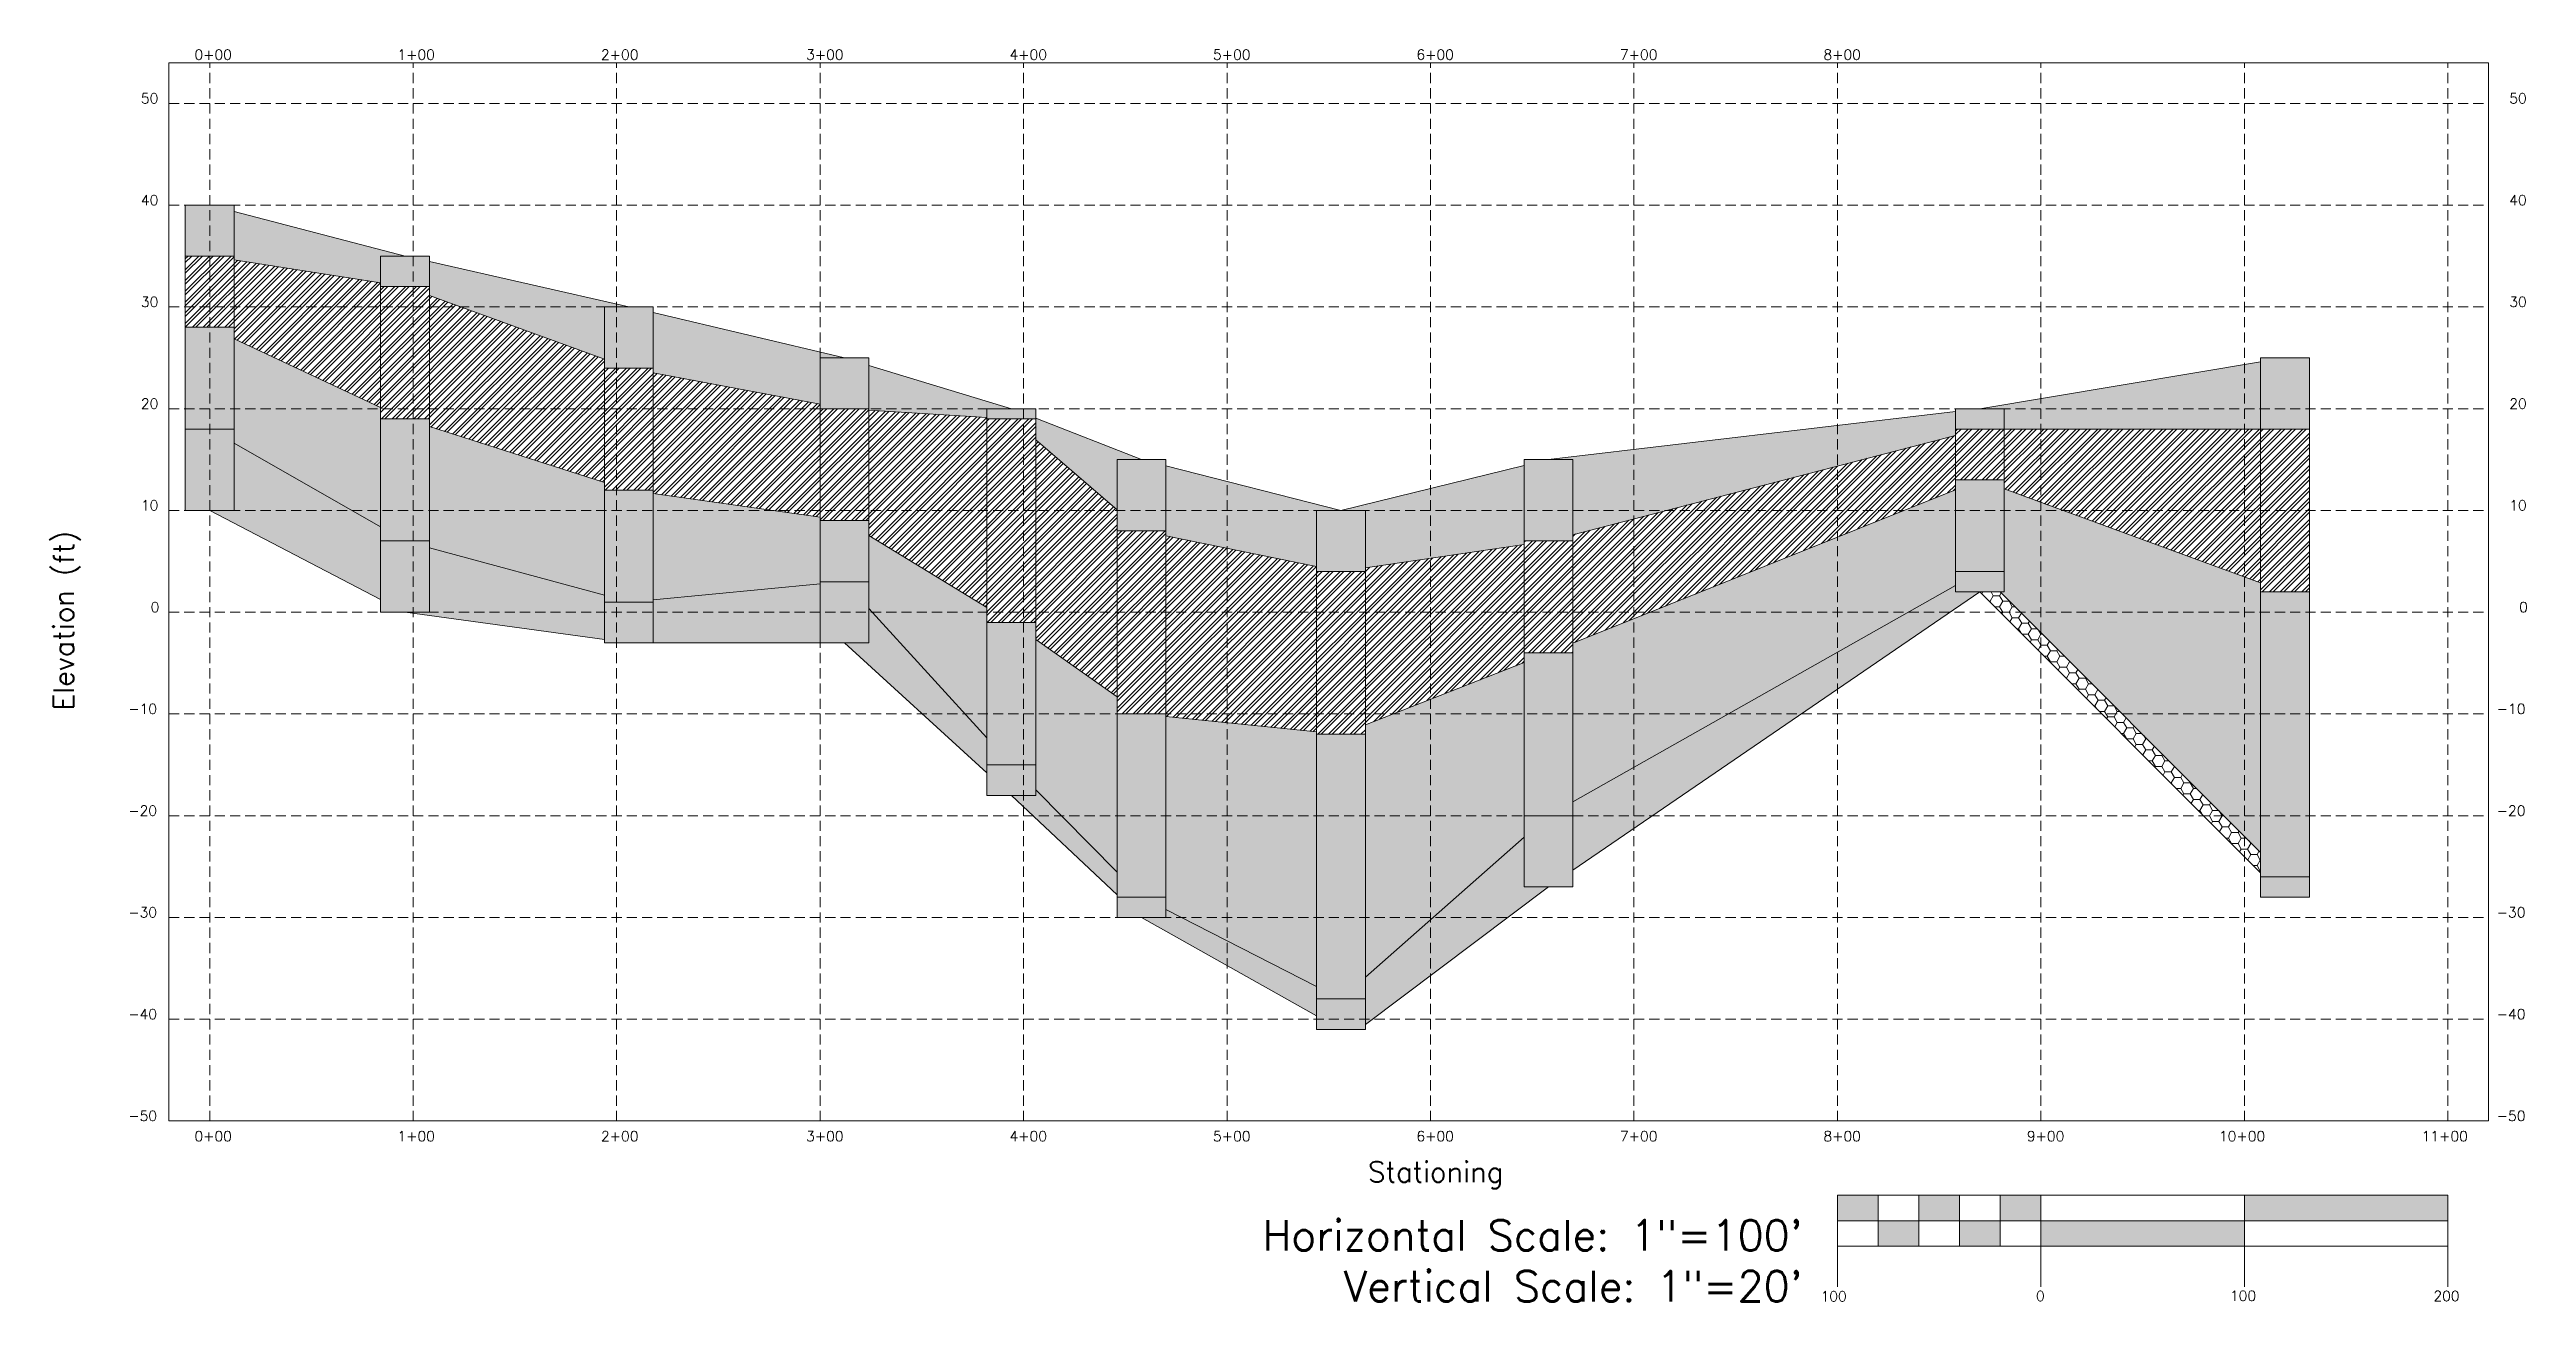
# Model space of a CAD drawing. Header units: feet. Extents: x -59 to 1159, y -89 to 526.
import ezdxf

# ---------------------------------------------------------------- set-up
doc = ezdxf.new("R2010")
doc.units = ezdxf.units.FT
doc.header["$LTSCALE"] = 10
doc.header["$MEASUREMENT"] = 0
doc.linetypes.add('DASHED', pattern=[0.75, 0.5, -0.25])
for name, color, linetype, lineweight in [('8-MT-Scale', 5, 'Continuous', 9), ('8-SP-Axis', 7, 'DASHED', 5), ('8-SP-AxisLabels', 6, 'Continuous', 9), ('8-SP-Border', 7, 'Continuous', 20), ('8-SP-Boring', 5, 'Continuous', 20), ('8-SP-Scales', 2, 'Continuous', 15), ('8-SP-Soil1', 1, 'Continuous', 15), ('8-SP-Soil1Hatch', 1, 'Continuous', 9), ('8-SP-Soil2', 2, 'Continuous', 15), ('8-SP-Soil2Hatch', 2, 'DASHED', 9), ('8-SP-Soil3', 3, 'Continuous', 15), ('8-SP-Soil3Hatch', 3, 'DASHED', 9), ('8-SP-Soil4', 4, 'Continuous', 15), ('8-SP-Soil4Hatch', 4, 'DASHED', 9)]:
    doc.layers.add(name, color=color, linetype=linetype, lineweight=lineweight)
doc.styles.add('8-Scale', font='romans.shx', dxfattribs={"height": 0.05})
doc.styles.add('8-SP-AxisLabels', font='romans.shx', dxfattribs={"height": 0.2})
doc.styles.add('8-SP-AxisNums', font='romans.shx', dxfattribs={"height": 0.05})
doc.styles.add('8-SP-Scales', font='romans.shx', dxfattribs={"height": 0.15})

msp = doc.modelspace()

# ---------------------------------------------------------------- hatches: boundary and pattern name
at = {"layer": '8-MT-Scale'}
h = msp.add_hatch(color=256, dxfattribs=at)
h.dxf.hatch_style = 1
h.paths.add_polyline_path([(840, -49), (840, -36.5), (820, -36.5), (820, -49)])
h.paths.add_polyline_path([(860, -61.5), (860, -49), (840, -49), (840, -61.5)])
h.paths.add_polyline_path([(880, -49), (880, -36.5), (860, -36.5), (860, -49)])
h.paths.add_polyline_path([(900, -61.5), (900, -49), (880, -49), (880, -61.5)])
h.paths.add_polyline_path([(900, -36.5), (900, -49), (920, -49), (920, -36.5)])
h.paths.add_polyline_path([(920, -49), (920, -61.5), (1020, -61.5), (1020, -49)])
h.paths.add_polyline_path([(1120, -49), (1120, -36.5), (1020, -36.5), (1020, -49)])
at = {"layer": '8-SP-Soil1Hatch'}
h = msp.add_hatch(dxfattribs=at)
h.set_pattern_fill('AR-CONC', color=256, scale=2)
h.set_pattern_definition([(50, (20, 250), (14.3452, -1.25504), [1.5, -16.5]), (355, (20, 250), (-2.77503, 15.04384), [1.2, -13.2]), (100.4514, (21.195, 249.895), (11.57018, 13.7888), [1.2748, -14.02284]), (46.1842, (20, 254), (21.34483, -3.3104), [2.25, -24.75]), (96.6356, (21.779, 253.724), (18.69324, 19.48237), [1.9122, -21.03428]), (351.1842, (20, 254), (18.69324, 19.48237), [1.8, -19.8]), (21, (22, 253), (11.93814, -8.05238), [1.5, -16.5]), (326, (22, 253), (4.8663, 14.503), [1.2, -13.2]), (71.4514, (22.995, 252.329), (16.80445, 6.45062), [1.2748, -14.02284]), (37.5, (20, 250), (0.243197, 6.657877), [0, -13.04, 0, -13.4, 0, -13.25]), (7.5, (20, 250), (5.26139, 7.888234), [0, -7.64, 0, -12.74, 0, -5.05]), (327.5, (15.54, 250), (10.67645, -0.451097), [0, -5, 0, -15.6, 0, -20.7]), (317.5, (13.54, 250), (11.66372, 2.0021), [0, -6.5, 0, -10.36, 0, -14.7])])
h.paths.add_polyline_path([(32, 450), (8, 450), (8, 425), (32, 425)])
h.paths.add_polyline_path([(104, 425), (116, 425), (32, 446.9), (32, 425), (32, 423.1), (104, 411.9)])
h.paths.add_polyline_path([(128, 425), (104, 425), (104, 411.9), (104, 410), (128, 410)])
h.paths.add_polyline_path([(128, 422.3), (128, 410), (128, 405.6), (214, 374.4), (214, 400), (226, 400)])
h.paths.add_polyline_path([(238, 400), (226, 400), (214, 400), (214, 374.4), (214, 370), (238, 370)])
h.paths.add_polyline_path([(238, 397.2), (238, 370), (238, 367.7), (320, 352.3), (320, 375), (332, 375)])
h.paths.add_polyline_path([(344, 375), (332, 375), (320, 375), (320, 352.3), (320, 350), (344, 350)])
h.paths.add_polyline_path([(344, 371.3), (344, 350), (344, 349.3), (402, 345.7), (402, 350), (414, 350)])
h.paths.add_polyline_path([(426, 350), (414, 350), (402, 350), (402, 345.7), (402, 345), (426, 345)])
h.paths.add_polyline_path([(426, 345.3), (426, 345), (426, 334.7), (466, 300.3), (466, 325), (478, 325)])
h.paths.add_polyline_path([(490, 325), (478, 325), (466, 325), (466, 300.3), (466, 290), (490, 290)])
h.paths.add_polyline_path([(490, 321.9), (490, 290), (490, 287.6), (564, 272.4), (564, 300), (576, 300)])
h.paths.add_polyline_path([(588, 300), (576, 300), (564, 300), (564, 272.4), (564, 270), (588, 270)])
h.paths.add_polyline_path([(666, 322.1), (576, 300), (588, 300), (588, 271.8), (666, 283.2)])
h.paths.add_polyline_path([(690, 325), (678, 325), (666, 325), (666, 285), (690, 285)])
h.paths.add_polyline_path([(878, 336.9), (878, 348.6), (678, 325), (690, 325), (690, 288.1)])
h.paths.add_polyline_path([(902, 350), (890, 350), (878, 350), (878, 340), (902, 340)])
h.paths.add_polyline_path([(1028, 373), (890, 350), (902, 350), (902, 340), (1028, 340)])
h.paths.add_polyline_path([(1052, 375), (1040, 375), (1028, 375), (1028, 340), (1040, 340), (1052, 340)])
at = {"layer": '8-SP-Soil2Hatch'}
h = msp.add_hatch(dxfattribs=at)
h.set_pattern_fill('ANSI32', color=256, scale=10)
h.set_pattern_definition([(45, (20, 250), (-2.65165, 2.65165), []), (45, (21.7678, 250), (-2.65165, 2.65165), [])])
h.paths.add_polyline_path([(32, 425), (8, 425), (8, 390), (32, 390)])
h.paths.add_polyline_path([(104, 411.9), (32, 423.1), (32, 390), (32, 384.4), (104, 350.6)])
h.paths.add_polyline_path([(128, 410), (104, 410), (104, 350.6), (104, 345), (128, 345)])
h.paths.add_polyline_path([(214, 374.4), (128, 405.6), (128, 345), (128, 341.2), (214, 313.8)])
h.paths.add_polyline_path([(238, 370), (214, 370), (214, 313.8), (214, 310), (238, 310)])
h.paths.add_polyline_path([(320, 352.3), (238, 367.7), (238, 310), (238, 308.3), (320, 296.7)])
h.paths.add_polyline_path([(344, 350), (320, 350), (320, 296.7), (320, 295), (344, 295)])
h.paths.add_polyline_path([(402, 345.7), (344, 349.3), (344, 295), (344, 287.7), (402, 252.3)])
h.paths.add_polyline_path([(426, 345), (402, 345), (402, 252.3), (402, 245), (426, 245)])
h.paths.add_polyline_path([(466, 300.3), (426, 334.7), (426, 245), (426, 236.6), (466, 208.4)])
h.paths.add_polyline_path([(490, 290), (466, 290), (466, 208.4), (466, 200), (490, 200)])
h.paths.add_polyline_path([(564, 272.4), (490, 287.6), (490, 200), (490, 198.8), (564, 191.2)])
h.paths.add_polyline_path([(588, 270), (564, 270), (564, 191.2), (564, 190), (588, 190)])
h.paths.add_polyline_path([(666, 283.2), (588, 271.8), (588, 194.7), (666, 225.3)])
h.paths.add_polyline_path([(690, 285), (666, 285), (666, 230), (690, 230)])
h.paths.add_polyline_path([(878, 310.2), (878, 336.9), (690, 288.1), (690, 234.8)])
h.paths.add_polyline_path([(902, 340), (890, 340), (878, 340), (878, 315), (902, 315)])
h.paths.add_polyline_path([(1028, 340), (902, 340), (902, 315), (902, 310.6), (1028, 264.4)])
h.paths.add_polyline_path([(1052, 340), (1028, 340), (1028, 264.4), (1028, 260), (1052, 260)])
at = {"layer": '8-SP-Soil3Hatch'}
h = msp.add_hatch(dxfattribs=at)
h.set_pattern_fill('GRAVEL', color=256, scale=25)
h.set_pattern_definition([(228.01279, (38, 275), (-200, -225), [3.3634, -332.9772]), (184.96974, (35.75, 272.5), (300, 25), [5.7717, -571.3981]), (132.51045, (30, 272), (250, -275), [4.0697, -402.9008]), (267.27369, (20.25, 265.75), (25, 500), [5.25595, -520.33895]), (292.83365, (20, 260.5), (-125, 300), [5.15387, -510.23433]), (357.27369, (22, 255.75), (-500, 25), [5.25595, -520.33895]), (37.69424, (27.25, 255.5), (-325, -250), [6.95072, -688.1212]), (72.25533, (32.75, 259.75), (175, 550), [6.5622, -649.65804]), (121.42957, (34.75, 266), (-200, 325), [5.27375, -522.10183]), (175.23636, (32, 270.5), (275, -25), [6.0208, -295.01906]), (222.39744, (26, 271), (-300, -275), [7.7862, -770.83438]), (138.81407, (45, 265.5), (-175, 150), [2.65752, -263.0961]), (171.46923, (43, 267.25), (325, -50), [5.05593, -500.5378]), (225, (38, 268), (-3e-15, -25), [3.5355, -31.8198]), (203.1986, (36.25, 271), (125, 50), [1.90395, -188.4904]), (291.8014, (34.5, 270.25), (-25, 75), [2.6926, -131.93655]), (30.96376, (35.5, 267.75), (75, 50), [4.3732, -141.40057]), (161.56505, (39.25, 270), (50, -25), [3.1623, -75.89467]), (16.38954, (20, 270.25), (250, 75), [4.43, -438.57113]), (70.34618, (24.25, 271.5), (-100, -275), [3.71652, -367.9352]), (293.1986, (39.25, 275), (-50, 125), [3.8079, -186.58645]), (343.61046, (40.75, 271.5), (-250, 75), [4.43, -438.57113]), (339.44395, (20, 254.75), (-125, 50), [4.272, -209.3281]), (294.77514, (24, 253.25), (-125, 275), [3.57945, -354.36608]), (66.8014, (39.5, 250), (50, 125), [3.8079, -186.58645]), (17.35402, (41, 253.5), (-325, -100), [4.19078, -414.8856]), (69.44395, (27.25, 250), (-50, -125), [2.136, -211.4641]), (101.30993, (38, 250), (-25, 100), [1.27475, -126.20074]), (165.96376, (37.75, 251.25), (75, -25), [5.1539, -97.92377]), (186.009, (32.75, 252.5), (250, 25), [4.77625, -472.84808]), (303.6901, (35.5, 265.5), (-25, 50), [3.60555, -86.53323]), (353.15723, (37.5, 262.5), (425, -50), [6.29485, -623.18907]), (60.9454, (43.75, 261.75), (-100, -175), [2.5739, -254.81685]), (90, (45, 264), (-25, 25), [1.5, -23.5]), (120.25644, (32.25, 253.25), (100, -175), [3.4731, -343.838]), (48.01279, (30.5, 256.25), (200, 225), [6.7268, -329.6138]), (0, (35, 261.25), (25, 25), [6.5, -18.5]), (325.30485, (41.5, 261.25), (250, -175), [3.95285, -391.33186]), (254.0546, (44.75, 259), (-25, -100), [3.64005, -178.3627]), (207.64598, (43.75, 255.5), (-475, -250), [5.92662, -586.73685]), (175.42608, (38.5, 252.75), (-325, 25), [6.26997, -620.72684])])
h.paths.add_polyline_path([(32, 390), (8, 390), (8, 340), (32, 340)])
h.paths.add_polyline_path([(104, 350.6), (32, 384.4), (32, 340), (32, 333.1), (104, 291.9)])
h.paths.add_polyline_path([(128, 345), (104, 345), (104, 291.9), (104, 285), (128, 285)])
h.paths.add_polyline_path([(214, 313.8), (128, 341.2), (128, 285), (128, 281.7), (214, 258.3)])
h.paths.add_polyline_path([(238, 310), (214, 310), (214, 258.3), (214, 255), (238, 255)])
h.paths.add_polyline_path([(320, 296.7), (238, 308.3), (238, 256.1), (320, 263.9)])
h.paths.add_polyline_path([(344, 295), (320, 295), (320, 265), (344, 265)])
h.paths.add_polyline_path([(402, 252.3), (344, 287.7), (344, 265), (344, 251.8), (402, 188.2)])
h.paths.add_polyline_path([(426, 245), (402, 245), (402, 188.2), (402, 175), (426, 175)])
h.paths.add_polyline_path([(466, 208.4), (426, 236.6), (426, 175), (426, 162.8), (466, 122.2)])
h.paths.add_polyline_path([(490, 200), (466, 200), (466, 122.2), (466, 110), (490, 110)])
h.paths.add_polyline_path([(564, 191.2), (490, 198.8), (490, 110), (490, 103.9), (564, 66.1)])
h.paths.add_polyline_path([(588, 190), (564, 190), (564, 66.1), (564, 60), (588, 60)])
h.paths.add_polyline_path([(666, 225.3), (588, 194.7), (588, 70.6), (666, 139.4)])
h.paths.add_polyline_path([(690, 230), (666, 230), (666, 150), (690, 150)])
h.paths.add_polyline_path([(878, 263.2), (878, 310.2), (690, 234.8), (690, 156.8)])
h.paths.add_polyline_path([(902, 315), (878, 315), (878, 270), (902, 270)])
h.paths.add_polyline_path([(1028, 264.4), (902, 310.6), (902, 270), (902, 260), (900, 260), (1028, 132)])
h.paths.add_polyline_path([(1052, 260), (1028, 260), (1028, 120), (1052, 120)])
at = {"layer": '8-SP-Soil4Hatch'}
h = msp.add_hatch(dxfattribs=at)
h.set_pattern_fill('EARTH', color=256, scale=50, angle=45)
h.set_pattern_definition([(45, (20, 250), (0, 17.67767), [12.5, -12.5]), (45, (16.685, 253.315), (0, 17.67767), [12.5, -12.5]), (45, (13.371, 256.629), (0, 17.67767), [12.5, -12.5]), (135, (13.371, 258.839), (-17.67767, 2e-15), [12.5, -12.5]), (135, (16.685, 262.153), (-17.67767, 2e-15), [12.5, -12.5]), (135, (20, 265.468), (-17.67767, 2e-15), [12.5, -12.5])])
h.paths.add_polyline_path([(32, 340), (8, 340), (8, 300), (32, 300)])
h.paths.add_polyline_path([(104, 291.9), (32, 333.1), (32, 300), (20, 300), (104, 256.2)])
h.paths.add_polyline_path([(128, 285), (104, 285), (104, 256.2), (104, 250), (128, 250)])
h.paths.add_polyline_path([(214, 258.3), (128, 281.7), (128, 250), (116, 250), (214, 236.6)])
h.paths.add_polyline_path([(238, 255), (214, 255), (214, 236.6), (214, 235), (238, 235)])
h.paths.add_polyline_path([(320, 263.9), (238, 256.1), (238, 235), (320, 235)])
h.paths.add_polyline_path([(344, 265), (320, 265), (320, 235), (332, 235), (344, 235)])
h.paths.add_polyline_path([(344, 251.8), (344, 235), (332, 235), (402, 171), (402, 188.2)])
h.paths.add_polyline_path([(426, 175), (402, 175), (402, 171), (402, 160), (426, 160)])
h.paths.add_polyline_path([(426, 162.8), (426, 160), (414, 160), (466, 111.2), (466, 122.2)])
h.paths.add_polyline_path([(490, 110), (466, 110), (466, 100), (490, 100)])
h.paths.add_polyline_path([(490, 103.9), (490, 100), (478, 100), (564, 51.7), (564, 66.1)])
h.paths.add_polyline_path([(588, 60), (564, 60), (564, 51.7), (564, 45), (588, 45)])
h.paths.add_polyline_path([(678, 115), (666, 115), (666, 139.4), (588, 70.6), (588, 47.4)])
h.paths.add_polyline_path([(690, 150), (666, 150), (666, 115), (678, 115), (690, 115)])
h.paths.add_polyline_path([(890, 260), (878, 260), (878, 263.2), (690, 156.8), (690, 123.2)])
h.paths.add_polyline_path([(902, 270), (878, 270), (878, 260), (890, 260), (902, 260)])
h.paths.add_polyline_path([(1052, 120), (1028, 120), (1028, 110), (1052, 110)])
h = msp.add_hatch(dxfattribs=at)
h.set_pattern_fill('HONEY', color=256, scale=25)
h.set_pattern_definition([(0, (20, 250), (4.6875, 2.7063294), [3.125, -6.25]), (120, (20, 250), (-4.6875, 2.7063294), [3.125, -6.25]), (60, (20, 250), (1e-15, 5.412659), [-6.25, 3.125])])
h.paths.add_polyline_path([(900, 260), (890, 260), (1028, 122), (1028, 132)])

# ---------------------------------------------------------------- linework, layer by layer
at = {"layer": '8-MT-Scale'}
for p, q in [((920, -36.5), (820, -36.5)), ((820, -36.5), (820, -61.5)), ((840, -36.5), (840, -61.5)), ((860, -36.5), (860, -61.5)), ((880, -36.5), (880, -61.5)), ((900, -36.5), (900, -61.5)), ((920, -61.5), (920, -36.5)), ((920, -36.5), (1020, -36.5)), ((1020, -36.5), (1120, -36.5)), ((1020, -36.5), (1020, -61.5)), ((1120, -36.5), (1120, -61.5)), ((820, -49), (1120, -49)), ((820, -61.5), (1120, -61.5)), ((820, -61.5), (820, -81.5)), ((920, -61.5), (920, -81.5)), ((1020, -61.5), (1020, -81.5)), ((1120, -61.5), (1120, -81.5))]:
    msp.add_line(p, q, dxfattribs=at)
at = {"layer": '8-SP-Axis'}
for p, q in [((20, 0), (20, 520)), ((120, 0), (120, 520)), ((220, 0), (220, 520)), ((320, 0), (320, 520)), ((420, 0), (420, 520)), ((520, 0), (520, 520)), ((620, 0), (620, 520)), ((720, 0), (720, 520)), ((820, 0), (820, 520)), ((920, 0), (920, 520)), ((1020, 0), (1020, 520)), ((1120, 0), (1120, 520)), ((0, 500), (1140, 500)), ((0, 450), (1140, 450)), ((0, 400), (1140, 400)), ((0, 350), (1140, 350)), ((0, 300), (1140, 300)), ((0, 250), (1140, 250)), ((0, 200), (1140, 200)), ((0, 150), (1140, 150)), ((0, 100), (1140, 100)), ((0, 50), (1140, 50))]:
    msp.add_line(p, q, dxfattribs=at)
at = {"layer": '8-SP-Border'}
for p, q in [((1140, 520), (0, 520)), ((0, 520), (0, 0)), ((1140, 0), (1140, 520)), ((0, 0), (1140, 0))]:
    msp.add_line(p, q, dxfattribs=at)
at = {"layer": '8-SP-Boring'}
for p, q in [((8, 450), (32, 450)), ((8, 300), (8, 450)), ((32, 450), (32, 300)), ((116, 425), (32, 446.9)), ((104, 425), (128, 425)), ((104, 250), (104, 425)), ((128, 425), (128, 250)), ((226, 400), (128, 422.3)), ((226, 400), (214, 400)), ((214, 400), (214, 235)), ((238, 400), (226, 400)), ((238, 235), (238, 400)), ((332, 375), (238, 397.2)), ((320, 235), (320, 375)), ((320, 375), (332, 375)), ((332, 375), (344, 375)), ((344, 375), (344, 235)), ((414, 350), (344, 371.3)), ((1028, 373), (890, 350)), ((1028, 110), (1028, 375)), ((1028, 375), (1040, 375)), ((1040, 375), (1052, 375)), ((1052, 375), (1052, 110)), ((402, 160), (402, 350)), ((402, 350), (414, 350)), ((414, 350), (426, 350)), ((426, 350), (426, 160)), ((478, 325), (426, 345.3)), ((878, 348.6), (678, 325)), ((878, 260), (878, 350)), ((878, 350), (890, 350)), ((890, 350), (902, 350)), ((902, 350), (902, 260)), ((466, 100), (466, 325)), ((466, 325), (478, 325)), ((478, 325), (490, 325)), ((490, 325), (490, 100)), ((576, 300), (490, 321.9)), ((666, 322.1), (576, 300)), ((666, 115), (666, 325)), ((666, 325), (678, 325)), ((678, 325), (690, 325)), ((690, 325), (690, 115)), ((564, 45), (564, 300)), ((564, 300), (576, 300)), ((576, 300), (588, 300)), ((588, 300), (588, 45)), ((426, 160), (402, 160))]:
    msp.add_line(p, q, dxfattribs=at)
at = {"layer": '8-SP-Soil1'}
for p, q in [((32, 425), (8, 425)), ((32, 423.1), (104, 411.9)), ((128, 410), (104, 410)), ((128, 405.6), (214, 374.4)), ((214, 370), (238, 370)), ((238, 367.7), (320, 352.3)), ((344, 350), (320, 350)), ((344, 349.3), (402, 345.7)), ((426, 345), (402, 345)), ((426, 334.7), (466, 300.3)), ((690, 288.1), (878, 336.9)), ((902, 340), (878, 340)), ((890, 340), (1040, 340)), ((1052, 340), (1028, 340)), ((490, 290), (466, 290)), ((490, 287.6), (564, 272.4)), ((588, 271.8), (666, 283.2)), ((690, 285), (666, 285)), ((588, 270), (564, 270))]:
    msp.add_line(p, q, dxfattribs=at)
at = {"layer": '8-SP-Soil2'}
for p, q in [((32, 390), (8, 390)), ((32, 384.4), (104, 350.6)), ((128, 345), (104, 345)), ((128, 341.2), (214, 313.8)), ((214, 310), (238, 310)), ((238, 308.3), (320, 296.7)), ((690, 234.8), (878, 310.2)), ((902, 315), (878, 315)), ((902, 310.6), (1028, 264.4)), ((344, 295), (320, 295)), ((344, 287.7), (402, 252.3)), ((1052, 260), (1028, 260)), ((426, 245), (402, 245)), ((426, 236.6), (466, 208.4)), ((588, 194.7), (666, 225.3)), ((690, 230), (666, 230)), ((490, 200), (466, 200)), ((490, 198.8), (564, 191.2)), ((588, 190), (564, 190))]:
    msp.add_line(p, q, dxfattribs=at)
at = {"layer": '8-SP-Soil3'}
for p, q in [((32, 340), (8, 340)), ((32, 333.1), (104, 291.9)), ((128, 285), (104, 285)), ((128, 281.7), (214, 258.3)), ((902, 270), (878, 270)), ((238, 256.1), (320, 263.9)), ((344, 265), (320, 265)), ((690, 156.8), (878, 263.2)), ((900, 260), (1028, 132)), ((214, 255), (238, 255)), ((344, 251.8), (402, 188.2)), ((426, 175), (402, 175)), ((426, 162.8), (466, 122.2)), ((690, 150), (666, 150)), ((588, 70.6), (666, 139.4)), ((490, 110), (466, 110)), ((1052, 120), (1028, 120)), ((490, 103.9), (564, 66.1)), ((588, 60), (564, 60))]:
    msp.add_line(p, q, dxfattribs=at)
at = {"layer": '8-SP-Soil4'}
for p, q in [((32, 300), (8, 300)), ((20, 300), (104, 256.2)), ((690, 123.2), (890, 260)), ((902, 260), (878, 260)), ((890, 260), (1028, 122)), ((128, 250), (104, 250)), ((116, 250), (214, 236.6)), ((214, 235), (238, 235)), ((226, 235), (332, 235)), ((344, 235), (320, 235)), ((332, 235), (402, 171)), ((414, 160), (466, 111.2)), ((588, 47.4), (678, 115)), ((690, 115), (666, 115)), ((1052, 110), (1028, 110)), ((490, 100), (466, 100)), ((478, 100), (564, 51.7)), ((588, 45), (564, 45))]:
    msp.add_line(p, q, dxfattribs=at)

# ---------------------------------------------------------------- texts
at = {"layer": '8-MT-Scale', "style": '8-Scale'}
for s, p in [('100', (811.7, -88.7)), ('0', (917.6, -88.5)), ('100', (1012.9, -88.4)), ('200', (1112.9, -88.5))]:
    msp.add_text(s, height=5, dxfattribs=at).set_placement(p)
at = {"layer": '8-SP-AxisLabels'}
for s, height, style, p in [('0+00', 5, '8-SP-AxisNums', (12.5, 521.5)), ('1+00', 5, '8-SP-AxisNums', (112.3, 521.5)), ('2+00', 5, '8-SP-AxisNums', (212.3, 521.5)), ('3+00', 5, '8-SP-AxisNums', (313.1, 521.5)), ('4+00', 5, '8-SP-AxisNums', (413.1, 521.5)), ('5+00', 5, '8-SP-AxisNums', (513.1, 521.5)), ('6+00', 5, '8-SP-AxisNums', (613.1, 521.5)), ('7+00', 5, '8-SP-AxisNums', (713.1, 521.5)), ('8+00', 5, '8-SP-AxisNums', (813.1, 521.5)), ('50', 5, '8-SP-AxisNums', (-13.8, 500)), ('50', 5, '8-SP-AxisNums', (1150.2, 500)), ('40', 5, '8-SP-AxisNums', (-13.8, 450)), ('40', 5, '8-SP-AxisNums', (1150.2, 450)), ('30', 5, '8-SP-AxisNums', (-13.8, 400)), ('30', 5, '8-SP-AxisNums', (1150.2, 400)), ('20', 5, '8-SP-AxisNums', (-13.8, 350)), ('20', 5, '8-SP-AxisNums', (1150.2, 350)), ('10', 5, '8-SP-AxisNums', (-13.8, 300)), ('10', 5, '8-SP-AxisNums', (1150.2, 300)), ('0', 5, '8-SP-AxisNums', (-9, 250)), ('0', 5, '8-SP-AxisNums', (1155, 250)), ('-10', 5, '8-SP-AxisNums', (-20, 200)), ('-10', 5, '8-SP-AxisNums', (1144, 200)), ('-20', 5, '8-SP-AxisNums', (-20, 150)), ('-20', 5, '8-SP-AxisNums', (1144, 150)), ('-30', 5, '8-SP-AxisNums', (-20, 100)), ('-30', 5, '8-SP-AxisNums', (1144, 100)), ('-40', 5, '8-SP-AxisNums', (-20, 50)), ('-40', 5, '8-SP-AxisNums', (1144, 50)), ('-50', 5, '8-SP-AxisNums', (-20, 0)), ('-50', 5, '8-SP-AxisNums', (1144, 0)), ('0+00', 5, '8-SP-AxisNums', (12.5, -10)), ('1+00', 5, '8-SP-AxisNums', (112.3, -10)), ('2+00', 5, '8-SP-AxisNums', (212.3, -10)), ('3+00', 5, '8-SP-AxisNums', (313.1, -10)), ('4+00', 5, '8-SP-AxisNums', (413.1, -10)), ('5+00', 5, '8-SP-AxisNums', (513.1, -10)), ('6+00', 5, '8-SP-AxisNums', (613.1, -10)), ('7+00', 5, '8-SP-AxisNums', (713.1, -10)), ('8+00', 5, '8-SP-AxisNums', (813.1, -10)), ('9+00', 5, '8-SP-AxisNums', (913.1, -10)), ('10+00', 5, '8-SP-AxisNums', (1007.5, -10)), ('11+00', 5, '8-SP-AxisNums', (1107.1, -10)), ('Stationing', 10, '8-SP-AxisLabels', (589.3, -30))]:
    msp.add_text(s, height=height, dxfattribs=dict(at, style=style)).set_placement(p)
at = {"layer": '8-SP-AxisLabels', "style": '8-SP-AxisLabels'}
msp.add_text('Elevation (ft)', height=10, rotation=90, dxfattribs=at).set_placement((-46.8, 201.8))
at = {"layer": '8-SP-Scales', "insert": (803, -88.7), "char_height": 15, "attachment_point": 9, "style": '8-SP-Scales'}
msp.add_mtext_dynamic_manual_height_columns('Horizontal Scale: 1"=100\'\\PVertical Scale: 1"=20\'', width=316.508, gutter_width=75, heights=[0], dxfattribs=at)

doc.saveas('drawing.dxf')
